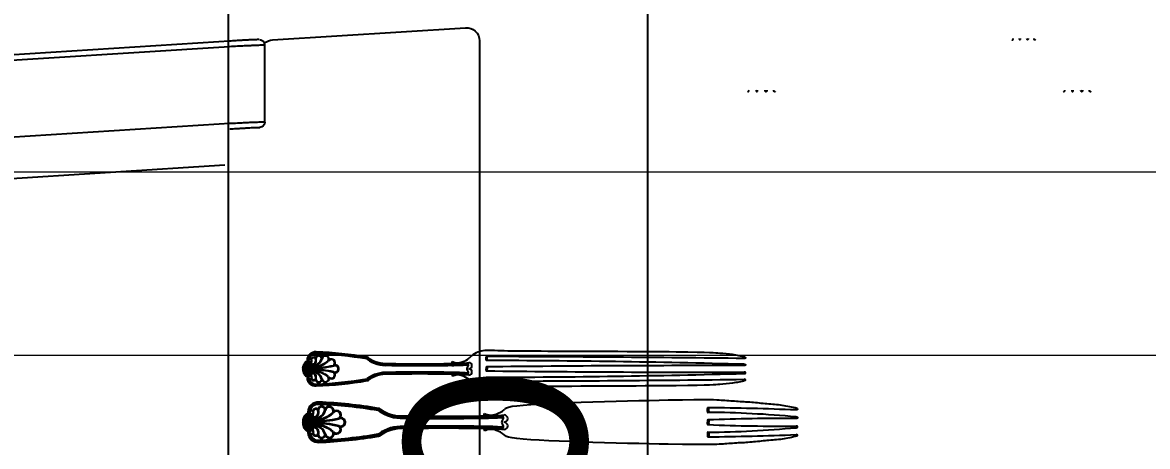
# Model space of a CAD drawing. Header units: millimetres. Extents: x -18512 to 101824, y -95768 to 52898.
# Drawn here: x 31699 to 32313, y -51702 to -51471 of the extents above; entities that cross this region are included whole.
import ezdxf

# ---------------------------------------------------------------- set-up
doc = ezdxf.new("R2010")
doc.units = ezdxf.units.MM
doc.header["$LTSCALE"] = 25
doc.header["$PDMODE"] = 3
doc.layers.get('0').update_dxf_attribs({"color": 254, "lineweight": 0})
doc.layers.get('Defpoints').update_dxf_attribs({"lineweight": 0})
doc.layers.add('1547 I-StB-p-00-GA$0$WD-FURNITURE', color=1, linetype='Continuous')
doc.layers.add('1547 I-StB-p-00-GA$0$WD-FURNITURE-DETAIL', color=126, linetype='Continuous')
doc.layers.add('I-WALL', color=2, linetype='Continuous', lineweight=9)
doc.layers.add('wood flooring', color=8, linetype='Continuous', lineweight=13)
doc.styles.add('FW_Calibri', font='calibri.ttf')
doc.dimstyles.new('1-50', dxfattribs={"dimscale": 50, "dimtxt": 2, "dimasz": 1.2, "dimexe": 1.25, "dimexo": 0.625, "dimtad": 1, "dimdec": 0, "dimtxsty": 'FW_Calibri', "dimblk": 'ARCHTICK', "dimcen": 2.5, "dimdle": 1.5, "dimadec": 0, "dimazin": 0, "dimtfac": 1, "dimtdec": 0, "dimtmove": 0, "dimatfit": 3, "dimfxl": 6, "dimfxlon": 1, "dimarcsym": 0})

# ---------------------------------------------------------------- blocks, each defined once
blk = doc.blocks.new('1547 I-StB-p-00-GA$0$chair')
at = {"layer": '1547 I-StB-p-00-GA$0$WD-FURNITURE'}
for p, q in [((-263.74, 74.61), (-278.03, -151.87)), ((-306.84, -178.79), (-358.89, -178.79)), ((-353.42, -179.16), (-353.42, -178.79)), ((-319.26, -179.16), (-319.26, -178.79)), ((-362.26, -184.13), (-370.44, -313.99)), ((-361.61, -323.4), (363.64, -323.39))]:
    blk.add_line(p, q, dxfattribs=at)
at = {"layer": '1547 I-StB-p-00-GA$0$WD-FURNITURE', "flags": 128}
for points in [[(-361.42, -154.95), (-360.98, -147.89), (-359.2, -119.61), (-352.06, -6.5), (-340.32, 179.79)], [(-336.77, 179.79), (-337.21, 172.72), (-339, 144.45), (-346.13, 31.34), (-357.89, -155.18)], [(-305.84, -155.18), (-305.39, -148.11), (-303.61, -119.83), (-296.48, -6.73), (-284.72, 179.79)], [(-358.89, -178.79), (-359.61, -178.71), (-359.8, -178.67)]]:
    blk.add_lwpolyline(points, dxfattribs=at)
at = {"layer": '1547 I-StB-p-00-GA$0$WD-FURNITURE'}
for centre, radius, start, end in [((-353.42, -184.69), 8.85, 137.9522, 176.39196), ((-306.84, -175.25), 3.54, 270.00206, 356.39575), ((-361.61, -314.55), 8.85, 176.39196, 270.0004)]:
    blk.add_arc(centre, radius, start, end, dxfattribs=at)
for points, knots in [([(-362.44, -174.8), (-362.45, -174.78), (-362.46, -174.68), (-362.44, -173.96), (-362.4, -172.6), (-362.32, -170.72), (-362.2, -168.39), (-362.06, -165.68), (-361.89, -162.66), (-361.68, -159.08), (-361.52, -156.45), (-361.42, -154.95)], [0, 0, 0, 0, 0.025798, 0.142664, 0.25953, 0.376395, 0.493305, 0.610216, 0.727313, 0.84441, 1, 1, 1, 1]), ([(-357.89, -155.18), (-357.98, -156.94), (-358.15, -160.01), (-358.36, -164.23), (-358.53, -167.76), (-358.67, -170.97), (-358.78, -173.7), (-358.87, -175.93), (-358.91, -177.55), (-358.92, -178.59), (-358.9, -178.72), (-358.89, -178.79)], [0, 0, 0, 0, 0.142554, 0.248331, 0.357164, 0.462792, 0.571472, 0.677072, 0.785729, 0.891335, 1, 1, 1, 1]), ([(-306.84, -178.79), (-306.85, -178.72), (-306.87, -178.6), (-306.86, -177.57), (-306.82, -175.95), (-306.73, -173.74), (-306.62, -171), (-306.48, -167.82), (-306.31, -164.26), (-306.1, -160.05), (-305.93, -156.94), (-305.84, -155.18)], [0, 0, 0, 0, 0.105606, 0.214271, 0.319871, 0.428528, 0.534156, 0.642836, 0.748613, 0.857447, 1, 1, 1, 1]), ([(-302.31, -155.4), (-302.4, -156.9), (-302.56, -159.52), (-302.77, -163.11), (-302.94, -166.12), (-303.09, -168.83), (-303.2, -171.16), (-303.28, -173.04), (-303.33, -174.43), (-303.34, -175.3), (-303.32, -175.41), (-303.3, -175.47)], [0, 0, 0, 0, 0.142603, 0.249927, 0.35725, 0.464402, 0.571553, 0.678665, 0.785775, 0.892887, 1, 1, 1, 1]), ([(-362.45, -175.21), (-362.45, -175.23), (-362.45, -175.32), (-362.44, -175.5), (-362.39, -175.89), (-362.25, -176.44), (-361.95, -177.1), (-361.41, -177.78), (-360.68, -178.37), (-360.09, -178.56), (-359.79, -178.65)], [0, 0, 0, 0, 0.031894, 0.193604, 0.305661, 0.40232, 0.533496, 0.682089, 0.844817, 1, 1, 1, 1])]:
    blk.add_open_spline(points, degree=3, knots=knots, dxfattribs=at)
blk = doc.blocks.new('_ArchTick')
at = {"color": 0, "linetype": 'ByBlock', "const_width": 0.15}
blk.add_lwpolyline([(-0.5, -0.5), (0.5, 0.5)], dxfattribs=at)
blk = doc.blocks.new('*D437')
at = {"layer": 'Defpoints', "color": 0, "transparency": 16777216}
for p in [(32040.38, -50068.12), (32040.38, -53568.12), (32040.38, -53568.12)]:
    blk.add_point(p, dxfattribs=at)
at = {"layer": 'I-WALL', "color": 0, "lineweight": -2, "transparency": 16777216}
for p, q in [((32040.38, -49993.12), (32040.38, -53643.12)), ((32040.38, -50068.12), (31977.88, -50068.12)), ((32040.38, -53568.12), (31977.88, -53568.12))]:
    blk.add_line(p, q, dxfattribs=at)
at = {"layer": 'I-WALL', "color": 0, "lineweight": -2, "transparency": 16777216, "xscale": 59.99999999999995, "yscale": 59.99999999999995, "zscale": 59.99999999999995}
for p, rotation in [((32040.38, -50068.12), 90), ((32040.38, -53568.12), 270)]:
    blk.add_blockref('_ArchTick', p, dxfattribs=dict(at, rotation=rotation))
at = {"layer": 'I-WALL', "color": 0, "transparency": 16777216, "insert": (31957.9, -51818.12), "char_height": 100, "attachment_point": 5, "rotation": 90, "style": 'FW_Calibri'}
blk.add_mtext('3500', dxfattribs=at)

msp = doc.modelspace()

# ---------------------------------------------------------------- hatches: boundary and pattern name
at = {"layer": 'wood flooring'}
h = msp.add_hatch(dxfattribs=at)
h.set_pattern_fill('_USER', color=256, scale=100, pattern_type=0)
h.set_pattern_definition([(360, (338285.01, 171947.46), (-2e-14, 100), [])])
h.paths.add_polyline_path([(33755.49, -49171.88), (31012.89, -49171.88), (31012.89, -49811.47), (31012.89, -62446.88), (32698.09, -62446.88), (32698.09, -63146.88), (33808.09, -63146.88)])

# ---------------------------------------------------------------- linework, layer by layer
at = {"layer": '1547 I-StB-p-00-GA$0$WD-FURNITURE'}
msp.add_lwpolyline([(31892.63, -50068.12), (32930.47, -50068.12, -0.414214), (33011.55, -50149.21), (33011.55, -53487.04, -0.414214), (32930.47, -53568.12), (31892.63, -53568.12, -0.414214), (31811.55, -53487.04), (31811.55, -50149.21, -0.414214)], format="xyb", close=True, dxfattribs=at)
at = {"layer": '1547 I-StB-p-00-GA$0$WD-FURNITURE-DETAIL'}
for p, q in [((31952.24, -51655.08), (31952.24, -51653.66)), ((31952.95, -51655.08), (31952.95, -51653.66)), ((31857.27, -51659.87), (31852.35, -51659.77)), ((31857.27, -51660.18), (31852.35, -51660.28)), ((31852.4, -51659.25), (31857.27, -51659.56)), ((31852.4, -51660.81), (31857.27, -51660.5)), ((31857.26, -51659.25), (31852.52, -51658.71)), ((31857.25, -51658.93), (31852.7, -51658.17)), ((31857.24, -51658.62), (31852.96, -51657.64)), ((31857.22, -51658.31), (31853.29, -51657.12)), ((31857.2, -51658), (31853.69, -51656.64)), ((31857.17, -51657.69), (31854.14, -51656.22)), ((31857.07, -51656.75), (31856.68, -51656.75)), ((31933.57, -51657.06), (31933.82, -51655.99)), ((31952.24, -51659.31), (31952.24, -51660.03)), ((31952.24, -51660.75), (31952.24, -51660.03)), ((31952.95, -51659.31), (31952.95, -51660.03)), ((31952.95, -51660.75), (31952.95, -51660.03)), ((31857.26, -51660.81), (31852.52, -51661.35)), ((31857.25, -51661.12), (31852.7, -51661.89)), ((31857.24, -51661.44), (31852.96, -51662.42)), ((31857.22, -51661.75), (31853.29, -51662.94)), ((31857.2, -51662.05), (31853.69, -51663.42)), ((31857.17, -51662.36), (31854.14, -51663.84)), ((31933.57, -51662.99), (31933.82, -51664.06)), ((31952.24, -51664.98), (31952.24, -51666.39)), ((31952.95, -51664.98), (31952.95, -51666.39)), ((31858.09, -51686.43), (31854.51, -51684.69)), ((31951.09, -51685.69), (31951.38, -51684.42)), ((32073.12, -51683.35), (32073.12, -51681.67)), ((32073.95, -51683.35), (32073.95, -51681.67)), ((31858.2, -51689), (31852.39, -51688.88)), ((31858.2, -51689.37), (31852.39, -51689.49)), ((31852.46, -51688.26), (31858.2, -51688.63)), ((31852.46, -51690.1), (31858.2, -51689.74)), ((31858.19, -51688.26), (31852.6, -51687.63)), ((31858.19, -51690.1), (31852.6, -51690.74)), ((31858.18, -51687.89), (31852.81, -51686.99)), ((31858.18, -51690.47), (31852.81, -51691.38)), ((31858.17, -51687.52), (31853.12, -51686.36)), ((31858.17, -51690.84), (31853.12, -51692.01)), ((31858.14, -51687.15), (31853.5, -51685.75)), ((31858.14, -51691.21), (31853.5, -51692.61)), ((31858.12, -51686.79), (31853.97, -51685.19)), ((31857.96, -51685.31), (31857.51, -51685.31)), ((32073.12, -51688.33), (32073.12, -51689.18)), ((32073.12, -51690.03), (32073.12, -51689.18)), ((32073.95, -51688.33), (32073.95, -51689.18)), ((32073.95, -51690.03), (32073.95, -51689.18)), ((31858.12, -51691.57), (31853.97, -51693.18)), ((31858.09, -51691.94), (31854.51, -51693.68)), ((31951.09, -51692.68), (31951.38, -51693.94)), ((32073.12, -51695.02), (32073.12, -51696.69)), ((32073.95, -51695.02), (32073.95, -51696.69))]:
    msp.add_line(p, q, dxfattribs=at)
for centre, radius in [((31856.26, -51655.43), 0.807), ((31856.26, -51664.63), 0.807), ((31857.01, -51683.76), 0.952), ((31857.01, -51694.61), 0.952)]:
    msp.add_circle(centre, radius, dxfattribs=at)
for centre, radius, start, end in [((31859.37, -51655.6), 4.9, 87.81295, 175.67093), ((31859.36, -51655.58), 4.36, 87.67986, 175.98062), ((31859.36, -51655.58), 3.85, 87.67986, 172.20689), ((31858.19, -51655.3), 1.62, 54.40564, 159.71409), ((31858.19, -51655.3), 1.31, 54.40564, 165.31334), ((31858.56, -51654.74), 0.637, 21.92291, 52.63444), ((31860.9, -51654.45), 1.82, 19.52396, 165.27709), ((31860.9, -51654.45), 1.51, 358.78424, 179.55904), ((31850.65, -51869.91), 218.36, 80.39252, 87.67127), ((31850.65, -51869.91), 218.87, 80.39252, 87.67127), ((31850.65, -51869.91), 219.38, 80.39252, 87.67127), ((31850.65, -51869.91), 219.38, 80.39252, 87.67127), ((31864.48, -51654.78), 2.08, 352.26248, 153.26726), ((31864.48, -51654.78), 1.77, 331.63335, 170.55921), ((31886.98, -51655.28), 1.19, 53.91929, 80.39252), ((31886.98, -51655.28), 1.69, 53.91929, 80.39252), ((31897.74, -51640.5), 17.1, 233.91929, 273.21721), ((31897.74, -51640.5), 16.59, 233.91929, 273.21721), ((31935.36, -51644.67), 12.19, 288.52334, 308.67995), ((31952.59, -51653.66), 0.354, 89.47736, 180), ((31919.54, -65805.34), 14152.07, 89.296597, 89.866154), ((31953.29, -51653.66), 0.344, 87.83621, 180.68135), ((31852.35, -51660.03), 0.256, 87.67085, 272.32915), ((31852.37, -51659.51), 0.264, 83.94764, 263.94764), ((31852.37, -51660.55), 0.264, 96.05236, 276.05236), ((31852.46, -51658.98), 0.275, 77.68238, 257.68238), ((31852.61, -51658.44), 0.286, 71.16419, 251.16419), ((31852.83, -51657.9), 0.296, 64.39486, 244.39486), ((31853.12, -51657.38), 0.305, 57.39634, 237.39634), ((31853.49, -51656.88), 0.312, 50.21947, 230.21947), ((31853.92, -51656.43), 0.312, 42.97141, 222.97141), ((31857.27, -51660.03), 4.93, 122.72018, 129.34778), ((31856.24, -51655.26), 1.75, 168.6831, 239.85785), ((31856.24, -51655.26), 1.23, 180.32672, 239.85785), ((31856, -51655.74), 1.21, 238.61747, 56.0831), ((31856.01, -51655.33), 1.06, 249.08378, 354.7865), ((31834.47, -51659.78), 22.8, 359.38551, 8.53825), ((31834.47, -51660.27), 22.8, 351.46175, 0.61449), ((31856.87, -51655.29), 2.42, 277.27627, 18.97501), ((31856.92, -51655.38), 2.64, 276.04073, 20.99903), ((31857.26, -51652.94), 5.37, 269.54374, 343.34123), ((31857.27, -51652.95), 5.67, 269.71012, 344.28767), ((31856.62, -51643.98), 14.96, 272.41077, 308.97297), ((31856.63, -51644), 15.26, 272.37637, 309.23786), ((31855.52, -51597.34), 62.24, 271.6084, 282.37674), ((31855.56, -51597.68), 62.21, 271.57743, 282.51708), ((31855.56, -51722.38), 62.22, 77.48339, 88.4221), ((31855.52, -51722.71), 62.24, 77.62326, 88.3916), ((31867.82, -51656.71), 1.77, 306.21356, 149.93084), ((31867.82, -51656.71), 2.08, 322.8986, 127.59919), ((31869.78, -51660.03), 1.77, 270, 114.56935), ((31869.78, -51660.03), 1.77, 245.43065, 90), ((31869.78, -51660.03), 2.08, 270, 98.23531), ((31869.78, -51660.03), 2.08, 261.76469, 90), ((31886.98, -51655.28), 0.678, 53.91929, 80.39252), ((31897.74, -51640.5), 17.6, 233.91929, 273.21721), ((31916.12, -50822.75), 835.51, 268.80214, 271.19786), ((31916.12, -50822.73), 834.52, 268.80197, 271.19803), ((31916.12, -50822.74), 835.01, 268.80205, 271.19795), ((31933.45, -51551.78), 105.29, 270.06408, 275.14105), ((31933.45, -51551.78), 105.8, 270.06408, 274.55624), ((31933.45, -51551.78), 106.31, 270.06408, 274.53015), ((31936.79, -51650.34), 6.38, 242.31309, 292.55963), ((31943.61, -51660), 1.82, 130.78539, 180.76087), ((31943.61, -51660.05), 1.82, 179.23913, 229.21461), ((31943.61, -51660.05), 1.82, 179.23913, 229.21461), ((31941.8, -51658.39), 0.645, 336.40917, 85.97071), ((31941.84, -51658.05), 0.817, 315.54419, 88.5176), ((31942.89, -51658.33), 1.69, 270, 90), ((31942.89, -51661.72), 1.69, 270, 90), ((31952.59, -51655.08), 0.354, 180, 269.27156), ((31952.59, -51659.31), 0.354, 92.45285, 180), ((32071.94, -61611.39), 9953.15, 89.877202, 90.687135), ((31934.01, -57666.23), 6010.82, 88.481742, 89.822934), ((31953.32, -51655.07), 0.368, 180.91883, 267.04538), ((31953.36, -51659.33), 0.413, 100.3988, 176.75405), ((31852.46, -51661.08), 0.275, 102.31762, 282.31762), ((31852.61, -51661.62), 0.286, 108.83581, 288.83581), ((31852.83, -51662.15), 0.296, 115.60514, 295.60514), ((31853.12, -51662.68), 0.305, 122.60366, 302.60366), ((31853.49, -51663.18), 0.312, 129.78053, 309.78053), ((31853.92, -51663.63), 0.312, 137.02859, 317.02859), ((31857.27, -51660.03), 4.93, 230.65222, 237.27982), ((31856.24, -51664.79), 1.75, 120.14215, 191.3169), ((31859.37, -51664.45), 4.9, 184.32907, 272.18705), ((31856.24, -51664.79), 1.23, 120.14215, 191.77564), ((31859.36, -51664.48), 4.36, 184.01938, 272.32014), ((31856, -51664.31), 1.21, 303.9169, 121.38253), ((31859.36, -51664.48), 3.85, 187.79311, 272.32014), ((31856.01, -51664.72), 1.06, 5.2135, 110.91622), ((31858.19, -51664.76), 1.62, 200.28591, 305.59436), ((31858.19, -51664.76), 1.62, 200.28591, 305.59436), ((31858.1, -51664.84), 1.2, 192.06484, 324.41466), ((31858.19, -51664.76), 1.31, 194.68666, 305.59436), ((31856.94, -51664.67), 2.31, 338.00955, 84.19244), ((31856.93, -51664.67), 2.63, 338.89212, 84.19945), ((31856.63, -51676.05), 15.26, 50.76214, 87.60478), ((31856.62, -51676.07), 14.96, 51.02703, 87.53361), ((31857.27, -51667.11), 5.67, 15.71233, 90.00346), ((31857.26, -51667.12), 5.37, 16.65877, 89.96008), ((31858.56, -51665.31), 0.637, 307.36556, 338.07709), ((31860.9, -51665.61), 1.82, 194.72291, 340.47604), ((31860.9, -51665.61), 1.82, 194.72291, 340.47604), ((31860.9, -51665.61), 1.51, 180.44096, 1.21576), ((31860.9, -51665.61), 1.51, 180.44096, 1.21576), ((31850.65, -51450.15), 218.36, 272.32873, 279.60748), ((31850.65, -51450.15), 218.87, 272.32873, 279.60748), ((31850.65, -51450.15), 219.38, 272.32873, 279.60748), ((31850.65, -51450.15), 219.38, 272.32873, 279.60748), ((31864.48, -51665.28), 2.08, 206.73274, 7.73752), ((31864.48, -51665.28), 2.08, 206.73274, 7.73752), ((31864.48, -51665.28), 1.77, 189.44079, 28.36665), ((31864.48, -51665.28), 1.77, 189.44079, 28.36665), ((31867.82, -51663.35), 1.77, 210.06916, 53.78644), ((31867.82, -51663.35), 2.08, 232.40081, 37.1014), ((31886.98, -51664.78), 0.678, 279.60748, 306.08071), ((31886.98, -51664.78), 1.19, 279.60748, 306.08071), ((31886.98, -51664.78), 1.69, 279.60748, 306.08071), ((31897.74, -51679.55), 17.6, 86.78279, 126.08071), ((31897.74, -51679.55), 17.1, 86.78279, 126.08071), ((31897.74, -51679.55), 16.59, 86.78279, 126.08071), ((31916.21, -52497.31), 835.51, 88.80835, 91.20408), ((31916.21, -52497.32), 835.01, 88.80826, 91.20416), ((31916.21, -52497.33), 834.52, 88.80818, 91.20425), ((31933.45, -51768.28), 106.31, 85.46985, 89.93592), ((31933.45, -51768.28), 106.31, 85.46985, 89.93592), ((31933.45, -51768.28), 105.8, 85.44376, 89.93592), ((31933.45, -51768.28), 105.29, 84.85895, 89.93592), ((31936.79, -51669.72), 6.38, 67.44037, 117.68691), ((31935.36, -51675.38), 12.19, 51.32005, 71.47666), ((31941.8, -51661.67), 0.645, 274.02929, 23.59083), ((31941.84, -51662), 0.817, 271.4824, 44.45581), ((31952.59, -51660.75), 0.354, 180, 267.54715), ((31952.59, -51664.98), 0.354, 90.72844, 180), ((31952.59, -51666.39), 0.354, 180, 270.52264), ((32071.94, -41708.67), 9953.15, 269.312865, 270.122798), ((31934.01, -45653.83), 6010.82, 270.177066, 271.518258), ((31919.54, -37514.71), 14152.07, 270.133846, 270.703403), ((31953.36, -51660.73), 0.413, 183.24595, 259.6012), ((31953.32, -51664.98), 0.368, 92.95462, 179.08117), ((31953.29, -51666.4), 0.344, 179.31865, 272.16379), ((31860.68, -51683.96), 5.78, 87.81295, 175.67093), ((31860.67, -51683.93), 5.15, 87.67986, 175.98062), ((31850.39, -51936.79), 258.22, 80.39252, 87.67127), ((31850.39, -51936.79), 258.82, 80.39252, 87.67127), ((31850.39, -51936.79), 258.82, 80.39252, 87.67127), ((31853.74, -51685.47), 0.368, 50.21947, 230.21947), ((31854.24, -51684.94), 0.368, 42.97141, 222.97141), ((31858.2, -51689.18), 5.81, 122.72018, 129.34778), ((31856.99, -51683.56), 2.07, 168.6831, 239.85785), ((31856.99, -51683.56), 1.45, 180.32672, 239.85785), ((31856.7, -51684.13), 1.43, 238.61747, 56.0831), ((31860.67, -51683.93), 4.55, 87.67986, 172.20689), ((31856.71, -51683.65), 1.26, 249.08378, 354.7865), ((31859.29, -51683.6), 1.91, 54.40564, 159.71409), ((31859.29, -51683.6), 1.54, 54.40564, 165.31334), ((31831.3, -51688.89), 26.9, 359.38551, 8.53825), ((31857.73, -51683.6), 2.85, 277.27627, 18.97501), ((31857.79, -51683.7), 3.11, 276.04072, 20.99903), ((31858.2, -51680.82), 6.33, 269.54374, 343.34123), ((31858.2, -51680.83), 6.69, 269.71012, 344.28767), ((31857.44, -51670.25), 17.66, 272.41077, 308.97297), ((31857.45, -51670.28), 18, 272.37637, 309.23786), ((31859.73, -51682.95), 0.751, 21.92291, 52.63444), ((31862.48, -51682.6), 2.15, 19.52396, 165.27709), ((31862.48, -51682.6), 1.78, 358.78424, 179.55904), ((31850.39, -51936.79), 257.62, 80.39252, 87.67127), ((31866.7, -51682.99), 2.46, 352.26248, 153.26726), ((31866.7, -51682.99), 2.09, 331.63335, 170.55921), ((31870.64, -51685.26), 2.09, 306.21356, 149.93084), ((31870.64, -51685.26), 2.46, 322.8986, 127.59919), ((31893.25, -51683.58), 0.799, 53.91929, 80.39252), ((31893.25, -51683.58), 1.4, 53.91929, 80.39252), ((31893.25, -51683.58), 2, 53.91929, 80.39252), ((31905.95, -51666.15), 20.77, 233.91929, 273.21721), ((31905.95, -51666.15), 20.17, 233.91929, 273.21721), ((31905.95, -51666.15), 19.57, 233.91929, 273.21721), ((31954.88, -51677.75), 7.53, 242.31309, 292.55963), ((31953.2, -51671.07), 14.39, 288.52334, 308.67995), ((32073.53, -51681.67), 0.417, 89.47736, 180), ((32073.53, -51683.35), 0.417, 180, 269.27156), ((32067.16, -52278.43), 594.7, 84.75533, 89.38699), ((32062.25, -53078.05), 1396.84, 87.56792, 89.53707), ((32074.36, -51681.67), 0.406, 87.83621, 180.68135), ((32074.38, -51683.34), 0.434, 180.91883, 267.04538), ((31852.39, -51689.18), 0.303, 87.67085, 272.32915), ((31852.43, -51688.57), 0.311, 83.94764, 263.94764), ((31852.43, -51689.79), 0.311, 96.05236, 276.05236), ((31852.53, -51687.94), 0.324, 77.68238, 257.68238), ((31852.53, -51690.42), 0.324, 102.31762, 282.31762), ((31852.71, -51687.31), 0.337, 71.16419, 251.16419), ((31852.71, -51691.06), 0.337, 108.83581, 288.83581), ((31852.97, -51686.67), 0.35, 64.39486, 244.39486), ((31853.31, -51686.06), 0.36, 57.39634, 237.39634), ((31831.3, -51689.47), 26.9, 351.46175, 0.61449), ((31856.14, -51615.23), 73.43, 271.6084, 282.37674), ((31856.18, -51615.63), 73.4, 271.57743, 282.51708), ((31856.18, -51762.74), 73.41, 77.48339, 88.4221), ((31856.14, -51763.14), 73.43, 77.62326, 88.3916), ((31857.45, -51708.09), 18, 50.76214, 87.60478), ((31857.44, -51708.11), 17.66, 51.02703, 87.53361), ((31858.2, -51697.54), 6.69, 15.71233, 90.00345), ((31858.2, -51697.54), 6.33, 16.65877, 89.96008), ((31872.96, -51689.18), 2.09, 270, 114.56935), ((31872.96, -51689.18), 2.09, 245.43065, 90), ((31872.96, -51689.18), 2.46, 270, 98.23531), ((31872.96, -51689.18), 2.46, 261.76469, 90), ((31929.07, -50559.34), 1127.76, 268.88011, 271.11989), ((31929.18, -52819.02), 1127.76, 88.88592, 91.1257), ((31929.07, -50559.34), 1127.16, 268.88007, 271.11993), ((31929.07, -50559.34), 1126.56, 268.88003, 271.11997), ((31950.95, -51561.47), 124.22, 270.06408, 275.14104), ((31950.95, -51561.47), 124.82, 270.06408, 274.55624), ((31950.95, -51561.47), 125.42, 270.06408, 274.53015), ((31962.93, -51689.15), 2.15, 130.78539, 180.76087), ((31962.93, -51689.21), 2.15, 179.23913, 229.21461), ((31962.93, -51689.21), 2.15, 179.23913, 229.21461), ((31960.8, -51687.25), 0.76, 336.40917, 85.97071), ((31960.8, -51691.11), 0.76, 274.02929, 23.59083), ((31960.84, -51686.85), 0.964, 315.54419, 88.51759), ((31960.84, -51691.51), 0.964, 271.4824, 44.45581), ((31962.08, -51687.18), 2, 270, 90), ((31962.08, -51691.18), 2, 270, 90), ((32073.53, -51688.33), 0.417, 92.45285, 180), ((32073.53, -51690.03), 0.417, 180, 267.54715), ((32114.25, -52669.85), 982.78, 89.57561, 92.37531), ((32114.25, -50708.52), 982.78, 267.62469, 270.42439), ((32074.44, -51688.36), 0.487, 100.39879, 176.75405), ((32074.44, -51690.01), 0.487, 183.24595, 259.6012), ((31852.97, -51691.69), 0.35, 115.60514, 295.60514), ((31853.31, -51692.31), 0.36, 122.60366, 302.60366), ((31853.74, -51692.9), 0.368, 129.78053, 309.78053), ((31854.24, -51693.43), 0.368, 137.02859, 317.02859), ((31858.2, -51689.18), 5.81, 230.65221, 237.27982), ((31856.99, -51694.8), 2.07, 120.14215, 191.3169), ((31860.68, -51694.4), 5.78, 184.32907, 272.18705), ((31856.99, -51694.8), 1.45, 120.14215, 191.77564), ((31860.67, -51694.43), 5.15, 184.01938, 272.32014), ((31856.7, -51694.24), 1.43, 303.9169, 121.38253), ((31860.67, -51694.43), 4.55, 187.79311, 272.32014), ((31856.71, -51694.72), 1.26, 5.2135, 110.91622), ((31859.29, -51694.76), 1.91, 200.28591, 305.59435), ((31859.29, -51694.76), 1.91, 200.28591, 305.59435), ((31859.18, -51694.86), 1.42, 192.06484, 324.41466), ((31859.29, -51694.76), 1.54, 194.68666, 305.59435), ((31857.81, -51694.66), 2.73, 338.00955, 84.19244), ((31857.8, -51694.66), 3.1, 338.89212, 84.19945), ((31859.73, -51695.42), 0.751, 307.36555, 338.07709), ((31862.48, -51695.77), 2.15, 194.72291, 340.47604), ((31862.48, -51695.77), 2.15, 194.72291, 340.47604), ((31862.48, -51695.77), 1.78, 180.44096, 1.21576), ((31862.48, -51695.77), 1.78, 180.44096, 1.21576), ((31850.39, -51441.57), 257.62, 272.32873, 279.60748), ((31850.39, -51441.57), 258.22, 272.32873, 279.60748), ((31850.39, -51441.57), 258.82, 272.32873, 279.60748), ((31850.39, -51441.57), 258.82, 272.32873, 279.60748), ((31866.7, -51695.38), 2.46, 206.73274, 7.73752), ((31866.7, -51695.38), 2.46, 206.73274, 7.73752), ((31866.7, -51695.38), 2.09, 189.44079, 28.36665), ((31866.7, -51695.38), 2.09, 189.44079, 28.36665), ((31870.64, -51693.1), 2.09, 210.06916, 53.78643), ((31870.64, -51693.1), 2.46, 232.40081, 37.1014), ((31893.25, -51694.79), 0.799, 279.60748, 306.0807), ((31893.25, -51694.79), 1.4, 279.60748, 306.0807), ((31893.25, -51694.79), 2, 279.60748, 306.0807), ((31905.95, -51712.22), 20.77, 86.78278, 126.0807), ((31905.95, -51712.22), 20.17, 86.78278, 126.0807), ((31905.95, -51712.22), 19.57, 86.78278, 126.0807), ((31929.18, -52819.03), 1127.16, 88.88588, 91.12574), ((31929.18, -52819.03), 1126.56, 88.88584, 91.12578), ((31950.95, -51816.9), 125.42, 85.46985, 89.93592), ((31950.95, -51816.9), 125.42, 85.46985, 89.93592), ((31950.95, -51816.9), 124.82, 85.44376, 89.93592), ((31950.95, -51816.9), 124.22, 84.85895, 89.93592), ((31954.88, -51700.61), 7.53, 67.44037, 117.68691), ((31953.2, -51707.3), 14.39, 51.32005, 71.47666), ((32073.53, -51695.02), 0.417, 90.72844, 180), ((32073.53, -51696.69), 0.417, 180, 270.52264), ((32067.16, -51099.94), 594.7, 270.61301, 275.24467), ((32062.25, -50300.32), 1396.84, 270.46292, 272.43207), ((32074.38, -51695.03), 0.434, 92.95462, 179.08117), ((32074.36, -51696.7), 0.406, 179.31865, 272.16379)]:
    msp.add_arc(centre, radius, start, end, dxfattribs=at)
for centre, major_axis, ratio, start_param, end_param in [((32239.76, -51479.58), (0, -0.707), 0.592719, -0.836557, 1.713229), ((32243.73, -51479.58), (0, -0.707), 0.525862, 4.712389, 7.853982), ((32095.4, -51507.83), (0, 0.835), 0.592719, 2.305035, 4.854822), ((32100.08, -51507.83), (0, 0.835), 0.525862, 1.570796, 4.712389), ((32267.82, -51507.83), (0, 0.835), 0.592719, 2.305035, 4.854822), ((32272.5, -51507.83), (0, 0.835), 0.525862, 1.570796, 4.712389), ((32093.27, -51666.14), (-0.707, 0), 0.592719, 2.305035, 4.854822), ((32093.27, -51662.17), (0.707, 0), 0.525862, 4.712389, 7.853982), ((32121.53, -51691.71), (-0.835, 0), 0.525862, 1.570796, 4.712389), ((32121.53, -51696.39), (-0.835, 0), 0.592719, 2.305035, 4.854822)]:
    msp.add_ellipse(centre, major_axis=major_axis, ratio=ratio, start_param=start_param, end_param=end_param, dxfattribs=at)
at = {"layer": '1547 I-StB-p-00-GA$0$WD-FURNITURE-DETAIL', "extrusion": (0, 0, -1)}
for centre, major_axis, ratio, start_param, end_param in [((32248.01, -51479.58), (0, -0.707), 0.525862, 4.712389, 7.853982), ((32251.98, -51479.58), (0, 0.707), 0.592719, 2.305035, 4.854822), ((32105.13, -51507.83), (0, 0.835), 0.525862, 1.570796, 4.712389), ((32109.81, -51507.83), (0, 0.835), 0.592719, 2.305035, 4.854822), ((32277.55, -51507.83), (0, 0.835), 0.525862, 1.570796, 4.712389), ((32282.23, -51507.83), (0, 0.835), 0.592719, 2.305035, 4.854822), ((32093.27, -51653.92), (0.707, 0), 0.592719, -0.836557, 1.713229), ((32093.27, -51657.89), (0.707, 0), 0.525862, 4.712389, 7.853982), ((32121.53, -51681.97), (-0.835, 0), 0.592719, 2.305035, 4.854822), ((32121.53, -51686.66), (-0.835, 0), 0.525862, 1.570796, 4.712389)]:
    msp.add_ellipse(centre, major_axis=major_axis, ratio=ratio, start_param=start_param, end_param=end_param, dxfattribs=at)
at = {"layer": '1547 I-StB-p-00-GA$0$WD-FURNITURE-DETAIL'}
for points, knots in [([(32093.75, -51653.61), (32091.48, -51653.09), (32086.89, -51652.06), (32079.82, -51651.61), (32072.77, -51650.74), (31965.69, -51650.42), (31958.6, -51650.13), (31951.4, -51649.59), (31945.72, -51651.44), (31943.46, -51653.71), (31942.98, -51654.19)], [0.294726, 0.294726, 0.294726, 0.294726, 8.898289, 17.667298, 26.436307, 35.172697, 43.900914, 52.62913, 61.961467, 64.457874, 64.457874, 64.457874, 64.457874]), ([(32093.75, -51666.45), (32091.48, -51666.97), (32086.89, -51668), (32079.82, -51668.45), (32072.77, -51669.32), (31965.69, -51669.64), (31958.6, -51669.93), (31951.4, -51670.47), (31945.72, -51668.62), (31943.46, -51666.34), (31942.98, -51665.86)], [0.294726, 0.294726, 0.294726, 0.294726, 8.898289, 17.667298, 26.436307, 35.172697, 43.900914, 52.62913, 61.961467, 64.457874, 64.457874, 64.457874, 64.457874]), ([(32122.08, -51681.61), (32119.41, -51681), (32113.99, -51679.78), (32105.66, -51679.25), (32097.34, -51678.23), (32088.98, -51677.85), (32080.62, -51677.21), (32072.07, -51676.57), (31965.42, -51679.05), (31962.76, -51681.73), (31962.19, -51682.3)], [0.337776, 0.337776, 0.337776, 0.337776, 10.198039, 20.247915, 30.29779, 40.310282, 50.313407, 60.316531, 71.012018, 73.873069, 73.873069, 73.873069, 73.873069]), ([(32122.08, -51696.76), (32119.41, -51697.37), (32113.99, -51698.59), (32105.66, -51699.12), (32097.34, -51700.14), (32088.98, -51700.52), (32080.62, -51701.15), (32072.07, -51701.8), (31965.42, -51699.31), (31962.76, -51696.63), (31962.19, -51696.07)], [0.337776, 0.337776, 0.337776, 0.337776, 10.198039, 20.247915, 30.29779, 40.310282, 50.313407, 60.316531, 71.012018, 73.873069, 73.873069, 73.873069, 73.873069])]:
    msp.add_open_spline(points, degree=3, knots=knots, dxfattribs=at)

# ---------------------------------------------------------------- block references
at = {"layer": '1547 I-StB-p-00-GA$0$WD-FURNITURE', "xscale": -0.8108108108105557, "yscale": 0.8108108108105557, "zscale": 0.8108108108105557, "rotation": 89.99999999999993}
msp.add_blockref('1547 I-StB-p-00-GA$0$chair', (31686.42, -51774.06), dxfattribs=at)

# ---------------------------------------------------------------- dimensions: what is measured, and where the dimension line sits
at = {"layer": 'I-WALL', "color": 1, "true_color": 0xf40b0b}
dim = msp.add_linear_dim(base=(32040.38, -53568.12), p1=(32040.38, -50068.12), p2=(32040.38, -53568.12), angle=90, dimstyle='1-50', dxfattribs=at)
dim.commit()
dim.dimension.update_dxf_attribs({"geometry": '*D437', "text_midpoint": (31957.9, -51818.12)})

doc.saveas('drawing.dxf')
